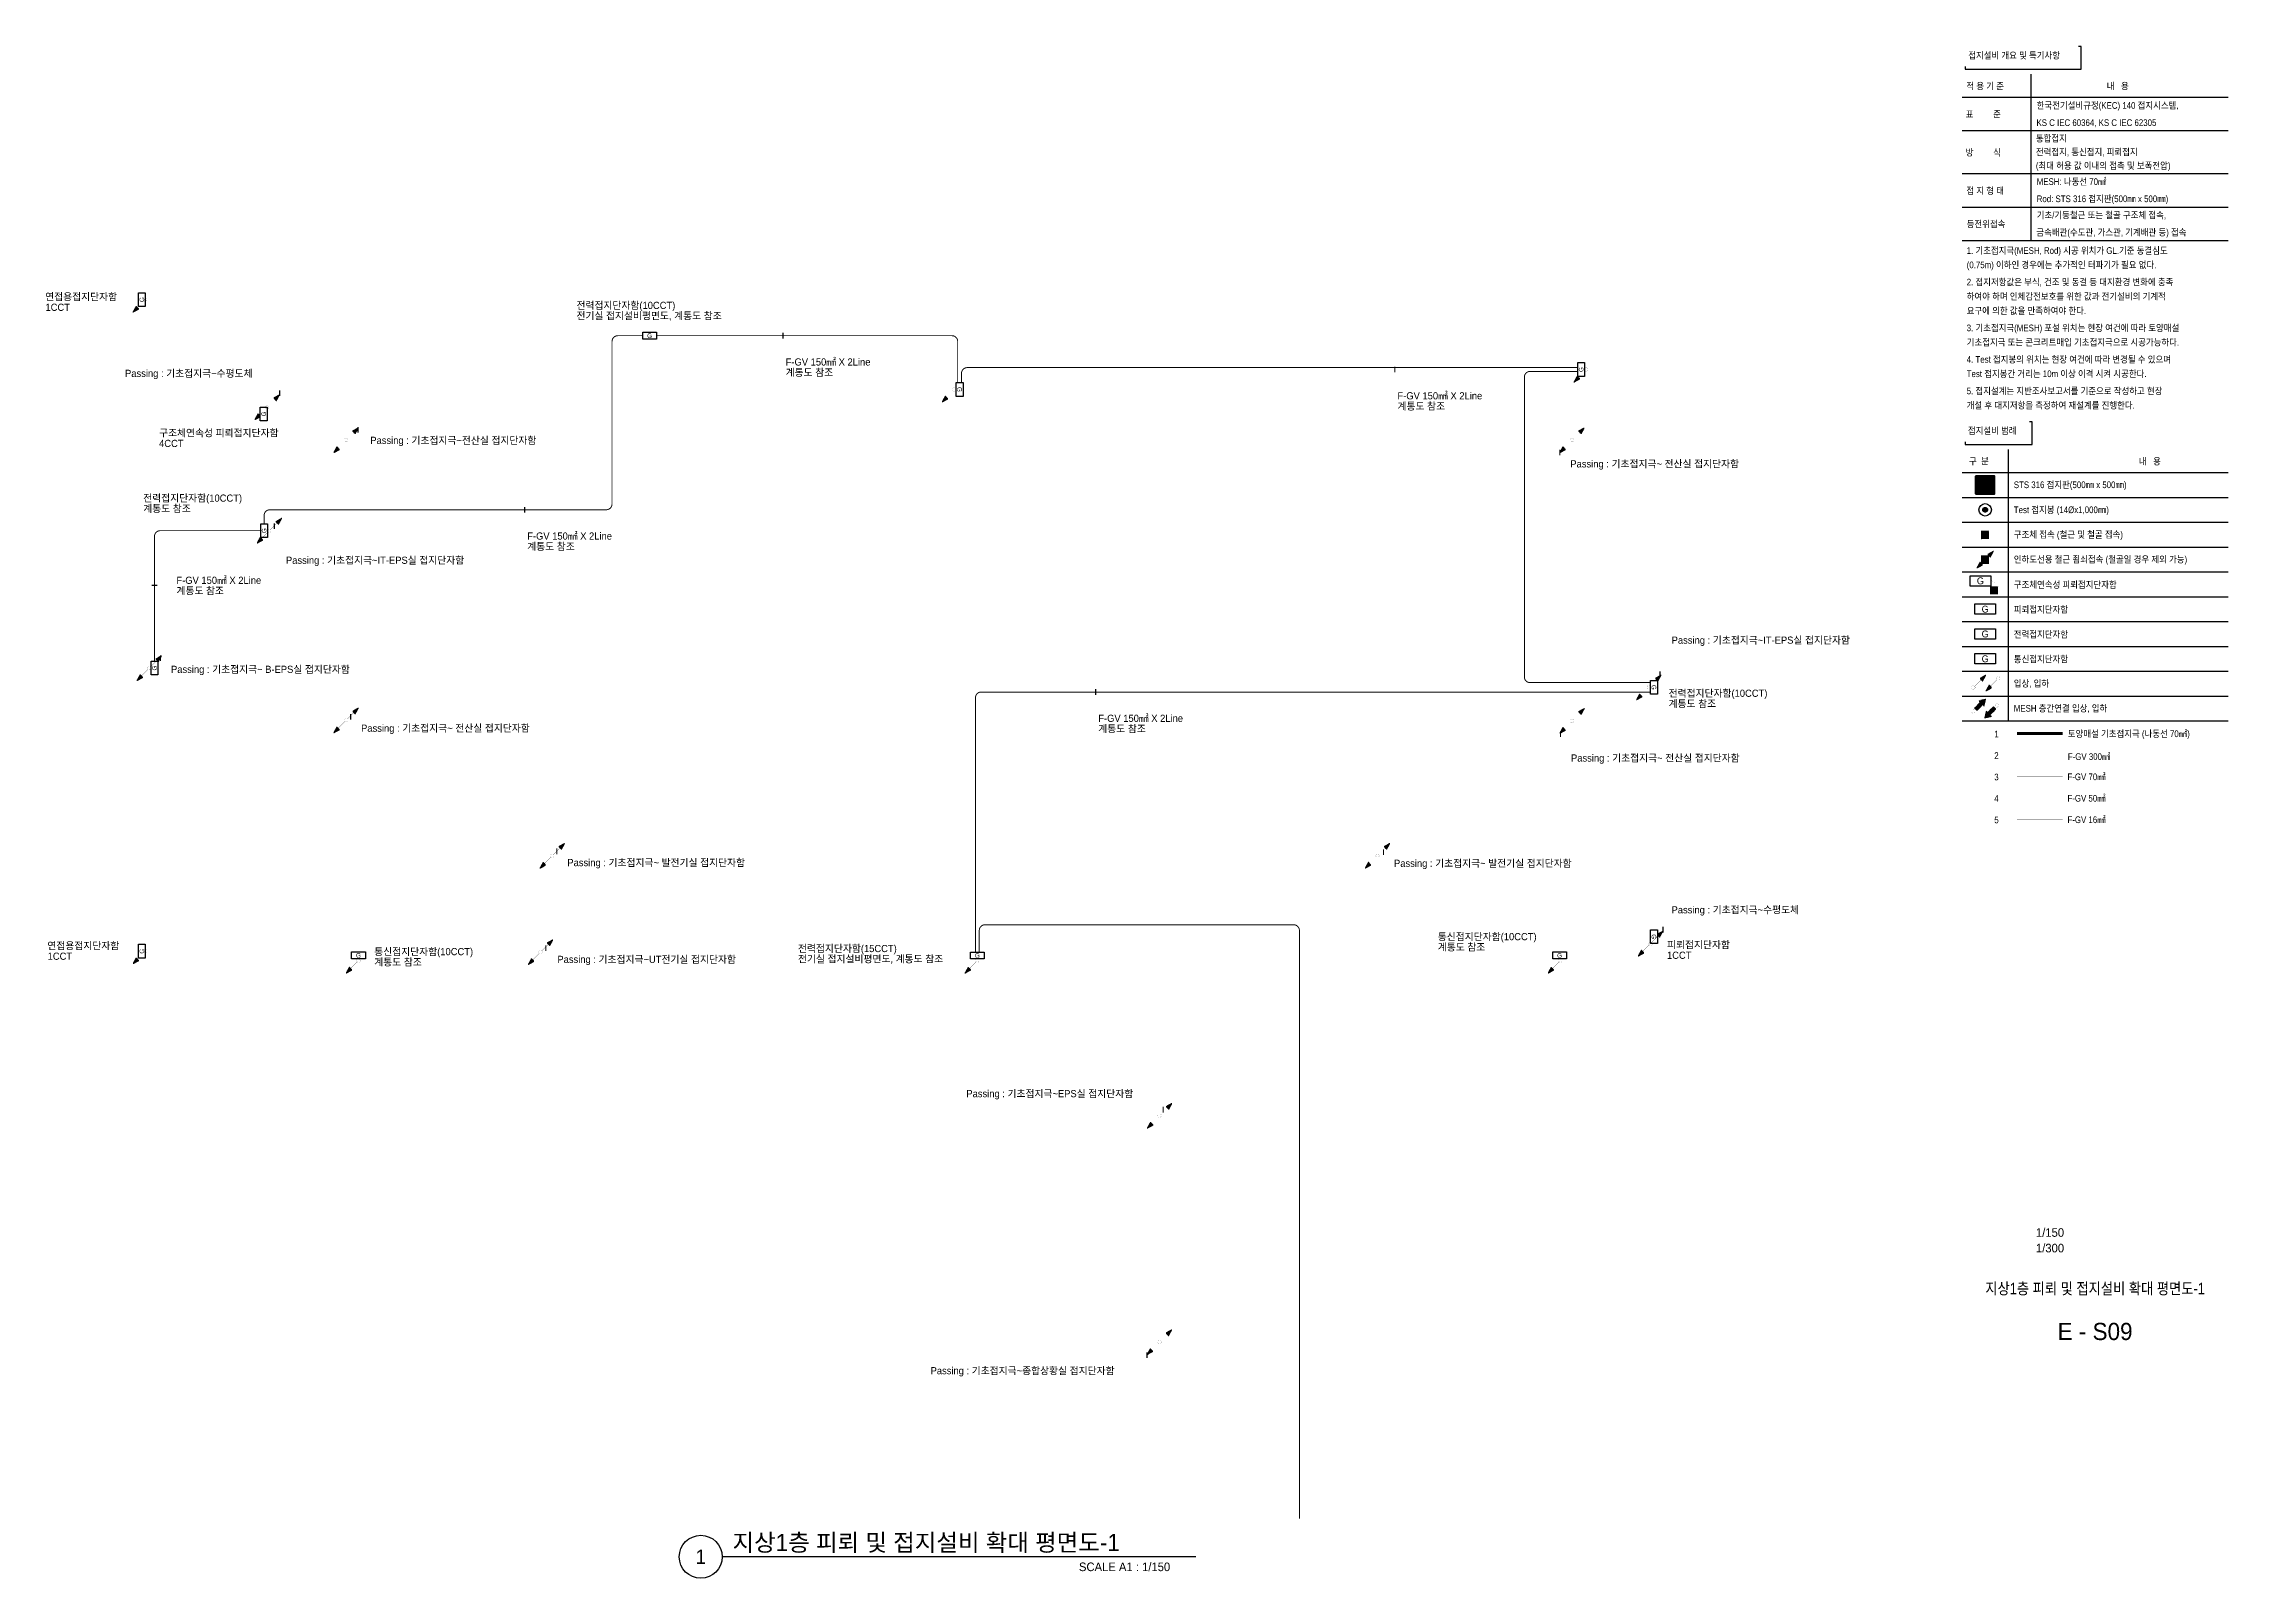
# Model space of a CAD drawing. Header units: millimetres. Extents: x 84495 to 502050, y -708375 to 1238700.
# Drawn here: x 261530 to 375900, y -351975 to -271650 of the extents above; entities that cross this region are included whole.
import ezdxf
from ezdxf.enums import TextEntityAlignment as Align

# ---------------------------------------------------------------- set-up
doc = ezdxf.new("R2010")
doc.units = ezdxf.units.MM
doc.header["$LTSCALE"] = 150
doc.set_wipeout_variables(frame=1)
for name, pattern in [('AM_ISO09W050', [22.5, 12, -1.5, 3, -1.5, 3, -1.5]), ('C2', [18.5, 13.5, -2, 1, -2]), ('HID', [2.3, 1.5, -0.8])]:
    doc.linetypes.add(name, pattern=pattern)
doc.layers.get('0').update_dxf_attribs({"lineweight": 0})
for name, color, linetype in [('------02 Etc Panel', 3, 'Continuous'), ('------99 Grounding and Lightning', 3, 'Continuous'), ('------99 Grounding_Grounding Terminal Board_E', 3, 'Continuous'), ('------99 Grounding_Grounding Terminal Board_T', 2, 'Continuous'), ('------99 Grounding_Mesh', 6, 'Continuous'), ('-----09 E-WIRE-GV', 2, 'Continuous'), ('-----20 General Symbol', 3, 'Continuous'), ('-----29 Cable Schedule', 1, 'Continuous'), ('-----29 Indicator', 1, 'Continuous'), ('-----30 Text', 2, 'Continuous'), ('-----41 Drawing Title', 2, 'Continuous'), ('-----42 Drawing Number', 2, 'Continuous'), ('-----43 Drawing Scale', 3, 'Continuous')]:
    doc.layers.add(name, color=color, linetype=linetype)
doc.styles.add('ELEC', font='')
doc.styles.get('ELEC').set_extended_font_data('Dotum')
pattern_1 = [(180, (845852.563, 610254.6404), (-1e-14, -6.25), [])]

# ---------------------------------------------------------------- blocks, each defined once
blk = doc.blocks.new('STS 316 접지판')
blk.add_wipeout([(-254, -276), (-270, -270), (-276, -254), (-276, 254), (-270, 270), (-254, 276), (254, 276), (270, 270), (276, 254), (276, -254), (270, -270), (254, -276)])
h = blk.add_hatch(color=256)
h.dxf.hatch_style = 1
h.set_gradient(color1=(132, 132, 132), color2=(214, 214, 214), tint=1, name='SPHERICAL')
edge = h.paths.add_edge_path()
edge.add_line((-254, 276), (254, 276))
edge.add_arc((254, 254), 22.1, 0, 90, ccw=False)
edge.add_line((276, 254), (276, -254))
edge.add_arc((254, -254), 22.1, 270, 360, ccw=False)
edge.add_line((254, -276), (-254, -276))
edge.add_arc((-254, -254), 22.1, 180, 270, ccw=False)
edge.add_line((-276, -254), (-276, 254))
edge.add_arc((-254, 254), 22.1, 90, 180, ccw=False)
h.paths.add_polyline_path([(-169, 221), (169, 221, -0.668179), (173, 212), (-165, 212, -1.496606)], flags=16)
h.paths.add_polyline_path([(221, 169), (221, -169, -0.668179), (212, -173), (212, 165, -1.496606)], flags=16)
h.paths.add_polyline_path([(-173, -212), (165, -212, -1.496606), (169, -221), (-169, -221, -0.668179)], flags=16)
h.paths.add_polyline_path([(-221, 169, 0.022626), (-52, 0, 1.473564), (-43, 4, 0.045564)], flags=16)
h = blk.add_hatch(color=256)
h.set_gradient(color1=(255, 255, 255), tint=1, name='SPHERICAL')
edge = h.paths.add_edge_path()
edge.add_arc((-232, 232), 22.1, 0, 360)
edge = h.paths.add_edge_path()
edge.add_arc((-78, 249), 16.6, 0, 360)
edge = h.paths.add_edge_path()
edge.add_arc((78, 249), 16.6, 0, 360)
edge = h.paths.add_edge_path()
edge.add_arc((232, 232), 22.1, 0, 360)
edge = h.paths.add_edge_path()
edge.add_arc((249, -77), 16.6, 0, 360)
edge = h.paths.add_edge_path()
edge.add_arc((249, 77), 16.6, 0, 360)
edge = h.paths.add_edge_path()
edge.add_arc((-78, -249), 16.6, 0, 360)
edge = h.paths.add_edge_path()
edge.add_arc((78, -249), 16.6, 0, 360)
edge = h.paths.add_edge_path()
edge.add_arc((232, -232), 22.1, 0, 360)
edge = h.paths.add_edge_path()
edge.add_arc((-232, -232), 22.1, 0, 360)
edge = h.paths.add_edge_path()
edge.add_arc((-249, -77), 16.6, 0, 360)
edge = h.paths.add_edge_path()
edge.add_arc((-249, 77), 16.6, 0, 360)
edge = h.paths.add_edge_path()
edge.add_arc((0, 0), 22.1, 0, 360)
h = blk.add_hatch(color=256)
h.set_gradient(color1=(255, 255, 255), tint=1, name='SPHERICAL')
edge = h.paths.add_edge_path()
edge.add_arc((-249, -77), 16.6, 0, 360)
edge = h.paths.add_edge_path()
edge.add_arc((-249, 77), 16.6, 0, 360)
edge = h.paths.add_edge_path()
edge.add_arc((-232, 232), 22.1, 0, 360)
edge = h.paths.add_edge_path()
edge.add_arc((-78, 249), 16.6, 0, 360)
edge = h.paths.add_edge_path()
edge.add_arc((78, 249), 16.6, 0, 360)
edge = h.paths.add_edge_path()
edge.add_arc((0, 0), 22.1, 0, 360)
edge = h.paths.add_edge_path()
edge.add_arc((232, 232), 22.1, 0, 360)
h = blk.add_hatch(color=256)
h.set_gradient(color1=(132, 132, 132), one_color=1, tint=1, name='SPHERICAL')
edge = h.paths.add_edge_path()
edge.add_arc((0, 0), 22.1, 0, 360)
for points in [[(-254, 276), (254, 276, -0.414214), (276, 254), (276, -254, -0.414214), (254, -276), (-254, -276, -0.414214), (-276, -254), (-276, 254, -0.414214), (-254, 276, 0.033225)], [(-221, -169), (-221, 169, -0.668179), (-212, 173), (-43, 4, -0.414214), (-43, -4), (-212, -173, -0.668179), (-221, -169, -0.016281)], [(-169, 221), (169, 221, -0.668179), (173, 212), (4, 43, -0.414214), (-4, 43), (-173, 212, -0.668179), (-169, 221, -0.016281)], [(221, -169), (221, 169, 0.668179), (212, 173), (43, 4, 0.414214), (43, -4), (212, -173, 0.668179), (221, -169, 0.016281)], [(-169, -221), (169, -221, 0.668179), (173, -212), (4, -43, 0.414214), (-4, -43), (-173, -212, 0.668179), (-169, -221, 0.016281)]]:
    blk.add_lwpolyline(points, format="xyb")
for centre, radius in [((-249, 77), 16.6), ((-232, 232), 22.1), ((-78, 249), 16.6), ((0, 0), 22.1), ((78, 249), 16.6), ((232, 232), 22.1), ((249, 77), 16.6), ((-249, -77), 16.6), ((-232, -232), 22.1), ((-78, -249), 16.6), ((78, -249), 16.6), ((232, -232), 22.1), ((249, -77), 16.6)]:
    blk.add_circle(centre, radius)
blk = doc.blocks.new('구조체접속')
h = blk.add_hatch()
h.set_pattern_fill('ANGLE', color=1, scale=200)
h.set_pattern_definition([(0, (0, 0), (0, 55), [40, -15]), (90, (0, 0), (-55, 3e-15), [40, -15])])
h.paths.add_polyline_path([(168, 168), (-168, 168), (-168, -168), (168, -168)])
at = {"color": 1}
for p, q in [((166, 168), (168, 166)), ((-168, -166), (-166, -168))]:
    blk.add_line(p, q, dxfattribs=at)
at = {"color": 1, "const_width": 2}
blk.add_lwpolyline([(168, 168), (-168, 168), (-168, -168), (168, -168)], close=True, dxfattribs=at)
blk = doc.blocks.new("'인하도선용 수직철근 또는 철골")
h = blk.add_hatch()
h.set_pattern_fill('ANSI31', color=256, scale=50, angle=135)
h.set_pattern_definition(pattern_1)
h.paths.add_polyline_path([(291, 293), (180, 89), (88, 181)])
h = blk.add_hatch()
h.set_pattern_fill('ANSI31', color=256, scale=50, angle=135)
h.set_pattern_definition(pattern_1)
h.paths.add_polyline_path([(-291, -293), (-180, -89), (-88, -181)])
at = {"const_width": 3.93}
for points in [[(293, 293), (181, 88), (88, 181), (293, 293)], [(-293, -293), (-181, -88), (-88, -181), (-293, -293)]]:
    blk.add_lwpolyline(points, dxfattribs=at)
at = {"xscale": 0.8, "yscale": 0.8, "zscale": 0.8}
blk.add_blockref('구조체접속', (0, 0), dxfattribs=at)
blk = doc.blocks.new('입상입하1')
h = blk.add_hatch()
h.set_pattern_fill('ANSI31', color=256, scale=50, angle=135)
h.set_pattern_definition([(180, (845993.8846, 610394.13), (-1e-14, -6.25), [])])
h.paths.add_polyline_path([(432, 432), (321, 228), (229, 321)])
at = {"const_width": 3.93}
blk.add_lwpolyline([(0, 61, -1), (0, -61, -1), (0, 61)], format="xyb", dxfattribs=at)
for points in [[(43, 43), (275, 275)], [(434, 433), (322, 227), (229, 321), (434, 433)]]:
    blk.add_lwpolyline(points, dxfattribs=at)
blk = doc.blocks.new('입상입하2')
h = blk.add_hatch()
h.set_pattern_fill('ANSI31', color=256, scale=100, angle=135)
h.set_pattern_definition([(180, (0, 0), (-2e-14, -12.5), [])])
h.paths.add_polyline_path([(326, 242), (377, 192), (433, 433), (192, 377), (242, 326), (39, 124), (124, 39)])
at = {"const_width": 3.93}
blk.add_lwpolyline([(0, 61, -1), (0, -61, -1), (0, 61)], format="xyb", dxfattribs=at)
blk.add_lwpolyline([(377, 192), (326, 242), (124, 39), (39, 124), (242, 326), (192, 377), (433, 433)], close=True, dxfattribs=at)
blk = doc.blocks.new('A$Cbdca0f5f')
at = {"color": 0}
blk.add_lwpolyline([(-360, -360), (-360, 0), (360, 0), (360, -360)], close=True, dxfattribs=at)
at = {"color": 0, "style": 'ELEC'}
blk.add_text('G', height=240, dxfattribs=at).set_placement((0, -180), align=Align.MIDDLE)
blk = doc.blocks.new('구조체연속성 TEST 단자함')
at = {"const_width": 2}
blk.add_lwpolyline([(491, -200), (491, -100, 0.414214), (391, 0), (360, 0)], format="xyb", dxfattribs=at)
at = {"layer": '------99 Grounding_Grounding Terminal Board_E'}
blk.add_blockref('A$Cbdca0f5f', (0, 180), dxfattribs=at)
at = {"xscale": 0.8, "yscale": 0.8, "zscale": 0.8}
blk.add_blockref('구조체접속', (491, -334), dxfattribs=at)
blk = doc.blocks.new('접지봉')
at = {"linetype": 'HID', "ltscale": 200}
h = blk.add_hatch(color=256, dxfattribs=at)
h.dxf.hatch_style = 1
edge = h.paths.add_edge_path()
edge.add_arc((0, 0), 102, 0, 360)
blk.add_circle((0, 0), 271)
blk.add_circle((0, 0), 102, dxfattribs=at)
blk = doc.blocks.new('A13')
blk.add_lwpolyline([(-300, 0), (-300, 300), (300, 300), (300, 0)], close=True)
at = {"style": 'ELEC'}
blk.add_text('G', height=200, dxfattribs=at).set_placement((0, 150), align=Align.MIDDLE)
blk = doc.blocks.new('A$C8673a4d5')
blk.add_wipeout([(-32961, -47990), (-32961, -50363), (-32661, -50363), (-32661, -50663), (-25624, -50663), (-25624, -48290), (-25924, -48290), (-25924, -47990)]).dxf.layer = '-----29 Cable Schedule'
blk.add_wipeout([(-32961, -51192), (-5100, -51192), (-5100, -91305), (-32961, -91305)]).dxf.layer = '-----29 Cable Schedule'
at = {"layer": '-----29 Cable Schedule'}
blk.add_lwpolyline([(-32661, -50363), (-32661, -50663), (-25624, -50663), (-25624, -48290), (-25924, -48290)], dxfattribs=at)
blk.add_wipeout([(-32961, -47990), (-25924, -47990), (-25924, -50363), (-32961, -50363)]).dxf.layer = '-----29 Cable Schedule'
at = {"layer": '-----30 Text', "style": 'ELEC', "width": 0.9}
blk.add_text('접지설비 범례', height=700, dxfattribs=at).set_placement((-32369, -49206), align=Align.MIDDLE_LEFT)
blk.add_wipeout([(-32961, -51193), (-5100, -51193), (-5100, -91306), (-32961, -91306)]).dxf.layer = '-----29 Cable Schedule'
at = {"layer": '-----09 E-WIRE-GV', "color": 6, "linetype": 'AM_ISO09W050', "ltscale": 0.5, "const_width": 300}
blk.add_lwpolyline([(-27238, -80908), (-22438, -80908)], dxfattribs=at)
at = {"layer": '-----09 E-WIRE-GV', "color": 1, "linetype": 'C2', "ltscale": 0.5, "const_width": 30}
blk.add_lwpolyline([(-27238, -83304), (-22438, -83304)], dxfattribs=at)
at = {"layer": '-----09 E-WIRE-GV', "color": 3, "linetype": 'C2', "ltscale": 0.5, "const_width": 30}
blk.add_lwpolyline([(-27238, -85417), (-22438, -85417)], dxfattribs=at)
at = {"layer": '-----09 E-WIRE-GV', "color": 4, "linetype": 'C2', "ltscale": 0.5, "const_width": 30}
blk.add_lwpolyline([(-27238, -87664), (-22438, -87664)], dxfattribs=at)
at = {"layer": '-----09 E-WIRE-GV', "color": 2, "linetype": 'C2', "ltscale": 0.5, "const_width": 30}
blk.add_lwpolyline([(-27238, -89912), (-22438, -89912)], dxfattribs=at)
at = {"layer": '-----29 Cable Schedule'}
blk.add_line((-28161, -51193), (-28161, -79593), dxfattribs=at)
for points in [[(-32961, -53593), (-5100, -53593)], [(-32961, -56193), (-5100, -56193)], [(-32961, -58793), (-5100, -58793)], [(-32961, -61393), (-5100, -61393)], [(-32961, -63993), (-5100, -63993)], [(-32961, -66593), (-5100, -66593)], [(-32961, -69193), (-5100, -69193)], [(-32961, -71793), (-5100, -71793)], [(-32961, -74393), (-5100, -74393)], [(-32961, -76993), (-5100, -76993)], [(-32961, -79593), (-5100, -79593)]]:
    blk.add_lwpolyline(points, dxfattribs=at)
at = {"layer": '------99 Grounding and Lightning'}
for name, p, xscale, yscale, zscale in [('구조체접속', (-30561, -60093), 2.4, 2.4, 2.4), ("'인하도선용 수직철근 또는 철골", (-30561, -62693), 3, 3, 3), ('구조체연속성 TEST 단자함', (-31062, -64931), 3, 3, 3)]:
    blk.add_blockref(name, p, dxfattribs=dict(at, xscale=xscale, yscale=yscale, zscale=zscale))
at = {"layer": '------99 Grounding_Grounding Terminal Board_E', "xscale": 3, "yscale": 3, "zscale": 3}
for p in [(-30561, -67353), (-30561, -69953)]:
    blk.add_blockref('A$Cbdca0f5f', p, dxfattribs=at)
at = {"layer": '------99 Grounding_Grounding Terminal Board_T', "xscale": 3.6, "yscale": 3.6, "zscale": 3.6}
blk.add_blockref('A13', (-30561, -73633), dxfattribs=at)
at = {"layer": '-----20 General Symbol', "xscale": 3, "yscale": 3, "zscale": 3}
for name, p in [('입상입하1', (-31786, -76095)), ('입상입하2', (-31798, -78616))]:
    blk.add_blockref(name, p, dxfattribs=at)
at = {"layer": '-----20 General Symbol', "xscale": 3, "yscale": 3, "zscale": 3, "rotation": 179.9999999997969}
for name, p in [('입상입하1', (-29184, -75140)), ('입상입하2', (-29324, -77969))]:
    blk.add_blockref(name, p, dxfattribs=at)
at = {"layer": '-----30 Text', "style": 'ELEC', "width": 0.9}
for s, p in [('내   용', (-14473, -52422)), ('STS 316 접지판(500㎜ x 500㎜)', (-27561, -54875)), ('Test 접지봉 (14Øx1,000㎜)', (-27561, -57493)), ('구조체 접속 (철근 및 철골 접속)', (-27561, -60083)), ('인하도선용 철근 죔쇠접속 (철골일 경우 제외 가능)', (-27561, -62683)), ('구조체연속성 피뢰접지단자함', (-27561, -65331)), ('피뢰접지단자함', (-27561, -67931)), ('전력접지단자함', (-27561, -70531)), ('통신접지단자함', (-27561, -73131)), ('입상, 입하', (-27561, -75675)), ('MESH 층간연결 입상, 입하', (-27561, -78275)), ('토양매설 기초접지극 (나동선 70㎟)', (-21904, -80938)), ('F-GV 300㎟ ', (-21904, -83333)), ('F-GV 70㎟', (-21940, -85447)), ('F-GV 50㎟', (-21940, -87694)), ('F-GV 16㎟', (-21940, -89941))]:
    blk.add_text(s, height=700, dxfattribs=at).set_placement(p, align=Align.MIDDLE_LEFT)
for points, layer in [([(-32961, -11903), (-5100, -11903), (-5100, -47690), (-32961, -47690)], '-----29 Cable Schedule'), ([(-30090, -83689), (-30090, -82716), (-29247, -82229), (-28404, -82716), (-28404, -83689), (-29247, -84176)], '-----29 Indicator'), ([(-30090, -90431), (-30090, -89457), (-29247, -88970), (-28404, -89457), (-28404, -90431), (-29247, -90917)], '-----29 Indicator')]:
    blk.add_wipeout(points).dxf.layer = layer
at = {"layer": '------99 Grounding_Mesh', "xscale": 3.6, "yscale": 3.6, "zscale": 3.6}
blk.add_blockref('STS 316 접지판', (-30561, -54893), dxfattribs=at)
for points, layer in [([(-32961, -11903), (-5100, -11903), (-5100, -47690), (-32961, -47690)], '-----29 Cable Schedule'), ([(-30090, -81442), (-30090, -80468), (-29247, -79982), (-28404, -80468), (-28404, -81442), (-29247, -81929)], '-----29 Indicator'), ([(-30090, -88183), (-30090, -87210), (-29247, -86723), (-28404, -87210), (-28404, -88183), (-29247, -88670)], '-----29 Indicator')]:
    blk.add_wipeout(points).dxf.layer = layer
at = {"layer": '-----29 Cable Schedule'}
for points in [[(-32961, -14303), (-5100, -14303)], [(-32961, -17803), (-5100, -17803)], [(-32961, -22303), (-5100, -22303)], [(-32961, -25803), (-5100, -25803)], [(-32961, -29303), (-5100, -29303)]]:
    blk.add_lwpolyline(points, dxfattribs=at)
at = {"layer": '------99 Grounding and Lightning', "xscale": 2.4, "yscale": 2.4, "zscale": 2.4}
blk.add_blockref('접지봉', (-30561, -57493), dxfattribs=at)
at = {"layer": '-----30 Text', "style": 'ELEC', "width": 0.9}
for s, p in [('적 용 기 준', (-32525, -13133)), ('내   용', (-17834, -13133)), ('표         준', (-32594, -16073)), ('한국전기설비규정(KEC) 140 접지시스템,', (-25161, -15165)), ('통합접지', (-25245, -18609)), ('KS C IEC 60364, KS C IEC 62305', (-25182, -16965)), ('방         식', (-32594, -20083)), ('전력접지, 통신접지, 피뢰접지 ', (-25245, -20036)), ('(최대 허용 값 이내의 접촉 및 보폭전압)', (-25245, -21462)), ('MESH: 나동선 70㎟', (-25161, -23136)), ('접 지 형 태', (-32525, -24091)), ('Rod: STS 316 접지판(500㎜ x 500㎜)', (-25161, -24936)), ('등전위접속', (-32491, -27583)), ('기초/기둥철근 또는 철골 구조체 접속,', (-25161, -26644)), ('금속배관(수도관, 가스관, 기계배관 등) 접속', (-25197, -28444)), ('(0.75m) 이하인 경우에는 추가적인 터파기가 필요 없다.', (-32491, -31853)), ('1. 기초접지극(MESH, Rod) 시공 위치가 GL.기준 동결심도', (-32491, -30353)), ('2. 접지저항값은 부식, 건조 및 동결 등 대지환경 변화에 충족', (-32491, -33653)), ('하여야 하며 인체감전보호를 위한 값과 전기설비의 기계적 ', (-32491, -35153)), ('요구에 의한 값을 만족하여야 한다.', (-32491, -36653)), ('3. 기초접지극(MESH) 포설 위치는 현장 여건에 따라 토양매설', (-32491, -38453)), ('기초접지극 또는 콘크리트매입 기초접지극으로 시공가능하다.', (-32491, -39953)), ('Test 접지봉간 거리는 10m 이상 이격 시켜 시공한다.', (-32491, -43253)), ('4. Test 접지봉의 위치는 현장 여건에 따라 변경될 수 있으며', (-32491, -41753)), ('5. 접지설계는 지반조사보고서를 기준으로 작성하고 현장 ', (-32491, -45053)), ('개설 후 대지저항을 측정하여 재설계를 진행한다.', (-32491, -46553)), ('구  분', (-32253, -52408)), ('1', (-29603, -80979)), ('5', (-29603, -89960))]:
    blk.add_text(s, height=700, dxfattribs=at).set_placement(p, align=Align.MIDDLE_LEFT)
for points, layer in [([(-32961, -8700), (-32961, -11074), (-32661, -11074), (-32661, -11374), (-20506, -11374), (-20506, -9000), (-20806, -9000), (-20806, -8700)], '-----29 Cable Schedule'), ([(-30090, -85936), (-30090, -84963), (-29247, -84476), (-28404, -84963), (-28404, -85936), (-29247, -86423)], '-----29 Indicator')]:
    blk.add_wipeout(points).dxf.layer = layer
at = {"layer": '-----29 Cable Schedule'}
blk.add_lwpolyline([(-32661, -11074), (-32661, -11374), (-20506, -11374), (-20506, -9000), (-20806, -9000)], dxfattribs=at)
at = {"layer": '-----30 Text', "style": 'ELEC', "width": 0.9}
for s, p in [('2', (-29603, -83226)), ('3', (-29603, -85465)), ('4', (-29603, -87713))]:
    blk.add_text(s, height=700, dxfattribs=at).set_placement(p, align=Align.MIDDLE_LEFT)
blk.add_wipeout([(-32961, -8700), (-20806, -8700), (-20806, -11074), (-32961, -11074)]).dxf.layer = '-----29 Cable Schedule'
at = {"layer": '-----29 Cable Schedule'}
blk.add_lwpolyline([(-25761, -11903), (-25761, -29303)], dxfattribs=at)
at = {"layer": '-----30 Text', "style": 'ELEC', "width": 0.9}
blk.add_text('접지설비 개요 및 특기사항', height=700, dxfattribs=at).set_placement((-32331, -9925), align=Align.MIDDLE_LEFT)
blk = doc.blocks.new('C01')
blk.add_lwpolyline([(-300, 0), (-300, 300), (300, 300), (300, 0)], close=True)
at = {"style": 'ELEC'}
blk.add_text('G', height=200, dxfattribs=at).set_placement((0, 150), align=Align.MIDDLE)

msp = doc.modelspace()

# ---------------------------------------------------------------- linework, layer by layer
at = {"layer": '-----09 E-WIRE-GV', "color": 1, "linetype": 'C2', "ltscale": 0.3, "const_width": 50, "elevation": 0}
for points in [[(293610, -286933), (309080, -286933, -0.4142136), (309380, -287233), (309380, -289390)], [(345650, -305093), (339347, -305093, -0.4142136), (339047, -304793), (339047, -289104, -0.4142136), (339347, -288804), (341840, -288804)], [(272890, -297139), (267630, -297139, 0.4142136), (267330, -297439), (267330, -303970)]]:
    msp.add_lwpolyline(points, format="xyb", dxfattribs=at)
at = {"layer": '-----29 Indicator', "elevation": 0}
for points in [[(300237, -287947, 0, 0, 0), (300237, -287083, 64.2, 64.2, 0), (300237, -286783, 0, 0, 0)], [(332267, -289717, 0, 0, 0), (332267, -288854, 64.2, 64.2, 0), (332267, -288554, 0, 0, 0)], [(286706, -297057, 0, 0, 0), (286706, -296194, 64.2, 64.2, 0), (286706, -295894, 0, 0, 0)], [(268342, -300000, 0, 0, 0), (267478, -300000, 64.2, 64.2, 0), (267178, -300000, 0, 0, 0)], [(316603, -306598, 0, 0, 0), (316603, -305735, 64.2, 64.2, 0), (316603, -305435, 0, 0, 0)]]:
    msp.add_lwpolyline(points, format="xyseb", dxfattribs=at)
at = {"layer": '-----29 Indicator'}
msp.add_lwpolyline([(273501, -288932, 0, 0, 0), (273885, -288932, 0, 0, 0), (273885, -289795, 64.2, 64.2, 0), (273885, -290096, 0, 0, 0)], format="xyseb", dxfattribs=at)
at = {"layer": '-----41 Drawing Title', "color": 7}
msp.add_line((321848, -350850), (297052, -350850), dxfattribs=at)
msp.add_circle((295927, -350850), 1125, dxfattribs=at)

# ---------------------------------------------------------------- block references
at = {"layer": '------02 Etc Panel', "xscale": 1.199999999953434, "yscale": 1.199999999953434, "zscale": 1.199999999953434}
for p, rotation in [((266850, -285043), 90), ((342200, -288704), 89.99999999999999), ((309300, -289750), 270), ((267510, -304330), 90)]:
    msp.add_blockref('C01', p, dxfattribs=dict(at, rotation=rotation))
msp.add_blockref('C01', (293250, -287113), dxfattribs=at)
at = {"layer": '-----20 General Symbol', "xscale": 1.5, "yscale": 1.5, "zscale": 1.5, "rotation": 180}
for p in [(266850, -285043), (342292, -288704), (309208, -289750), (277358, -292400), (341542, -292400), (273342, -297139), (267058, -304330), (345558, -305341), (277358, -307066), (341542, -307092), (288158, -314150), (331358, -314150), (345650, -318750), (278010, -319641), (287545, -319193), (319951, -327758), (319942, -339608)]:
    msp.add_blockref('입상입하1', p, dxfattribs=at)
at = {"layer": '-----20 General Symbol', "xscale": 1.5, "yscale": 1.5, "zscale": 1.5}
for p in [(273230, -290670), (277358, -292400), (341542, -292400), (273342, -297139), (267058, -304330), (277358, -307066), (341542, -307092), (288158, -314150), (331358, -314150), (287545, -319193), (345650, -318750), (319951, -327758), (319942, -339608)]:
    msp.add_blockref('입상입하1', p, dxfattribs=at)
at = {"layer": '-----29 Cable Schedule', "xscale": 0.5, "yscale": 0.5, "zscale": 0.5}
msp.add_blockref('A$C8673a4d5', (378450, -267300), dxfattribs=at)

# ---------------------------------------------------------------- texts
at = {"layer": '-----41 Drawing Title', "style": 'ELEC', "width": 0.85}
msp.add_text('지상1층 피뢰 및 접지설비 확대 평면도-1', height=600, dxfattribs=at).set_placement((368925, -336805), align=Align.MIDDLE_CENTER)
at = {"layer": '-----41 Drawing Title', "color": 2, "style": 'ELEC'}
msp.add_text('지상1층 피뢰 및 접지설비 확대 평면도-1', height=900, dxfattribs=at).set_placement((297592, -350550))
at = {"layer": '-----41 Drawing Title', "color": 7, "style": 'ELEC'}
msp.add_text('1', height=750, dxfattribs=at).set_placement((295927, -350850), align=Align.MIDDLE)
at = {"layer": '-----41 Drawing Title', "style": 'ELEC'}
msp.add_text('SCALE A1 : 1/150', height=450, dxfattribs=at).set_placement((320506, -351600), align=Align.RIGHT)
at = {"layer": '-----42 Drawing Number', "style": 'ELEC'}
msp.add_text('E - S09', height=900, dxfattribs=at).set_placement((368925, -339055), align=Align.MIDDLE_CENTER)
at = {"layer": '-----43 Drawing Scale', "style": 'ELEC'}
for s, p in [('1/150', (365830, -334100)), ('1/300', (365830, -334915))]:
    msp.add_text(s, height=450, dxfattribs=at).set_placement(p)

# ---------------------------------------------------------------- wipeouts: each hides what was drawn before it
for points in [[(267516, -291664), (274621, -291664), (274621, -292914), (267516, -292914)], [(266604, -295072), (272565, -295072), (272565, -296322), (266604, -296322)], [(274090, -298305), (284793, -298305), (284793, -299055), (274090, -299055)], [(346636, -302487), (357339, -302487), (357339, -303237), (346636, -303237)], [(346460, -305286), (352393, -305286), (352393, -306536), (346460, -306536)], [(346690, -316637), (354413, -316637), (354413, -317387), (346690, -317387)], [(278706, -318812), (284583, -318812), (284583, -320062), (278706, -320062)], [(334383, -318026), (340289, -318026), (340289, -319276), (334383, -319276)]]:
    msp.add_wipeout(points).dxf.layer = '-----29 Indicator'
for points in [[(261647, -318478), (266012, -318478), (266010, -319728), (261644, -319728)], [(300835, -318668), (309732, -318668), (309732, -319918), (300835, -319918)]]:
    msp.add_wipeout(points).translate(0, 0, 0).dxf.layer = '-----29 Indicator'

# ---------------------------------------------------------------- next in the draw order: linework, layer by layer
at = {"layer": '-----09 E-WIRE-GV', "color": 1, "linetype": 'C2', "ltscale": 0.3, "const_width": 50, "elevation": 0}
for points in [[(292890, -286933), (291583, -286933, 0.4142136), (291283, -287233), (291283, -295744, -0.4142136), (290983, -296044), (273370, -296044, 0.4142136), (273070, -296344), (273070, -296780)], [(310310, -319193), (310310, -305885, -0.4142136), (310610, -305585), (345650, -305585)]]:
    msp.add_lwpolyline(points, format="xyb", dxfattribs=at)
at = {"layer": '-----29 Indicator', "elevation": 0}
for points in [[(274090, -298680, 0, 0, 0), (273601, -298680, 0, 0, 0), (273601, -297047, 64.2, 64.2, 0), (273601, -296747, 0, 0, 0)], [(346636, -302862, 0, 0, 0), (346147, -302862, 0, 0, 0), (346147, -304494, 64.2, 64.2, 0), (346147, -304794, 0, 0, 0)]]:
    msp.add_lwpolyline(points, format="xyseb", dxfattribs=at)

# ---------------------------------------------------------------- next in the draw order: block references
at = {"layer": '------02 Etc Panel', "xscale": 1.199999999953434, "yscale": 1.199999999953434, "zscale": 1.199999999953434}
for p, rotation in [((273230, -291030), 90), ((273250, -297139), 90), ((345650, -305341), 270), ((266850, -319150), 89.99999999999999)]:
    msp.add_blockref('C01', p, dxfattribs=dict(at, rotation=rotation))
msp.add_blockref('C01', (310410, -319553), dxfattribs=at)
at = {"layer": '------99 Grounding_Grounding Terminal Board_T', "xscale": 1.2, "yscale": 1.2, "zscale": 1.2}
for p in [(278010, -319550), (340890, -319550)]:
    msp.add_blockref('A13', p, dxfattribs=at)
at = {"layer": '-----20 General Symbol', "xscale": 1.5, "yscale": 1.5, "zscale": 1.5, "rotation": 180}
for p in [(273230, -290670), (266850, -319150), (310410, -319641), (340931, -319643)]:
    msp.add_blockref('입상입하1', p, dxfattribs=at)
at = {"layer": '-----20 General Symbol', "xscale": 1.5, "yscale": 1.5, "zscale": 1.5}
msp.add_blockref('입상입하1', (345558, -305341), dxfattribs=at)

# ---------------------------------------------------------------- next in the draw order: texts
at = {"layer": '-----30 Text', "style": 'ELEC'}
for s, p in [('4CCT', (267571, -292572, 0)), ('구조체연속성 피뢰접지단자함', (267571, -292021, 0)), ('계통도 참조', (266741, -295979)), ('전력접지단자함(10CCT)', (266741, -295434)), ('Passing : 기초접지극~IT-EPS실 접지단자함', (274213, -298687)), ('Passing : 기초접지극~IT-EPS실 접지단자함', (346758, -302869)), ('계통도 참조', (346597, -306193)), ('전력접지단자함(10CCT)', (346597, -305649)), ('Passing : 기초접지극~수평도체', (346752, -316985)), ('연접용접지단자함', (261723, -318863)), ('통신접지단자함(10CCT)', (278836, -319174)), ('전력접지단자함(15CCT)', (301017, -319011)), ('통신접지단자함(10CCT)', (334513, -318389)), ('계통도 참조', (334513, -318933)), ('1CCT', (261737, -319413)), ('계통도 참조', (278836, -319719)), ('전기실 접지설비평면도, 계통도 참조', (301017, -319555))]:
    msp.add_text(s, height=375, dxfattribs=at).set_placement(p, align=Align.MIDDLE_LEFT)

# ---------------------------------------------------------------- next in the draw order: wipeouts: each hides what was drawn before it
for points in [[(261532, -284511), (265898, -284511), (265895, -285761), (261530, -285761)], [(289239, -285004), (298137, -285004), (298137, -286254), (289239, -286254)]]:
    msp.add_wipeout(points).translate(0, 0, 0).dxf.layer = '-----29 Indicator'
for points in [[(300237, -287947), (305363, -287947), (305363, -289197), (300237, -289197)], [(332267, -289717), (337392, -289717), (337392, -290967), (332267, -290967)], [(341392, -293279), (351614, -293279), (351614, -294029), (341392, -294029)], [(268342, -299375), (273467, -299375), (273467, -300625), (268342, -300625)], [(268133, -304034), (278836, -304034), (278836, -304784), (268133, -304784)], [(278084, -307114), (288306, -307114), (288306, -307864), (278084, -307864)], [(288882, -314150), (299586, -314150), (299586, -314900), (288882, -314900)], [(346459, -318441), (350244, -318441), (350244, -319691), (346459, -319691)], [(288306, -319216), (299011, -319216), (299011, -319966), (288306, -319966)], [(309770, -326243), (319755, -326243), (319755, -326993), (309770, -326993)], [(307896, -340745), (318912, -340745), (318912, -341495), (307896, -341495)]]:
    msp.add_wipeout(points).dxf.layer = '-----29 Indicator'

# ---------------------------------------------------------------- next in the draw order: linework, layer by layer
at = {"layer": '-----09 E-WIRE-GV', "color": 1, "ltscale": 0.3, "const_width": 50, "elevation": 0}
msp.add_lwpolyline([(309580, -289390), (309580, -288904, -0.4142136), (309880, -288604), (341840, -288604)], format="xyb", dxfattribs=at)
at = {"layer": '-----09 E-WIRE-GV', "color": 1, "linetype": 'C2', "ltscale": 0.3, "const_width": 50, "elevation": 0}
msp.add_lwpolyline([(310510, -319193), (310510, -318067, -0.4142136), (310810, -317767), (326970, -317767, -0.4142136), (327270, -318067), (327270, -348850)], format="xyb", dxfattribs=at)
at = {"layer": '-----29 Indicator', "elevation": 0}
for points in [[(341392, -293654, 0, 0, 0), (340903, -293654, 0, 0, 0), (340903, -293204, 64.2, 64.2, 0), (340903, -292904, 0, 0, 0)], [(268133, -304409, 0, 0, 0), (267644, -304409, 0, 0, 0), (267644, -303960, 64.2, 64.2, 0), (267644, -303659, 0, 0, 0)], [(278084, -307489, 0, 0, 0), (277595, -307489, 0, 0, 0), (277595, -307039, 64.2, 64.2, 0), (277595, -306739, 0, 0, 0)], [(288882, -314525, 0, 0, 0), (288393, -314525, 0, 0, 0), (288393, -314075, 64.2, 64.2, 0), (288393, -313775, 0, 0, 0)], [(288306, -319591, 0, 0, 0), (287817, -319591, 0, 0, 0), (287817, -319141, 64.2, 64.2, 0), (287817, -318841, 0, 0, 0)], [(319755, -326618, 0, 0, 0), (320139, -326618, 0, 0, 0), (320139, -327297, 64.2, 64.2, 0), (320139, -327597, 0, 0, 0)], [(318912, -341120, 0, 0, 0), (319296, -341120, 0, 0, 0), (319296, -340441, 64.2, 64.2, 0), (319296, -340141, 0, 0, 0)]]:
    msp.add_lwpolyline(points, format="xyseb", dxfattribs=at)
at = {"layer": '-----29 Indicator'}
msp.add_lwpolyline([(346690, -317012, 0, 0, 0), (346305, -317012, 0, 0, 0), (346305, -317875, 64.2, 64.2, 0), (346305, -318176, 0, 0, 0)], format="xyseb", dxfattribs=at)

# ---------------------------------------------------------------- next in the draw order: block references
at = {"layer": '------02 Etc Panel', "xscale": 1.199999999953434, "yscale": 1.199999999953434, "zscale": 1.199999999953434, "rotation": 270}
msp.add_blockref('C01', (345650, -318390), dxfattribs=at)

# ---------------------------------------------------------------- next in the draw order: texts
at = {"layer": '-----30 Text', "style": 'ELEC'}
for s, p in [('연접용접지단자함', (261609, -284896)), ('1CCT', (261623, -285447)), ('전력접지단자함(10CCT)', (289422, -285346, 0)), ('전기실 접지설비평면도, 계통도 참조', (289422, -285891, 0)), ('F-GV 150㎟ X 2Line ', (300374, -288309)), ('계통도 참조', (300374, -288854)), ('계통도 참조', (332404, -290624)), ('F-GV 150㎟ X 2Line ', (332404, -290080)), ('Passing : 기초접지극~ 전산실 접지단자함', (341455, -293642)), ('F-GV 150㎟ X 2Line ', (268479, -299737)), ('계통도 참조', (268479, -300282)), ('Passing : 기초접지극~ B-EPS실 접지단자함', (268196, -304397)), ('Passing : 기초접지극~ 전산실 접지단자함', (278147, -307477)), ('Passing : 기초접지극~ 발전기실 접지단자함', (288946, -314513)), ('피뢰접지단자함', (346514, -318811)), ('Passing : 기초접지극~UT전기실 접지단자함', (288424, -319579)), ('1CCT', (346514, -319363)), ('Passing : 기초접지극~EPS실 접지단자함', (309834, -326606)), ('Passing : 기초접지극~종합상황실 접지단자함', (307960, -341108))]:
    msp.add_text(s, height=375, dxfattribs=at).set_placement(p, align=Align.MIDDLE_LEFT)

# ---------------------------------------------------------------- next in the draw order: wipeouts: each hides what was drawn before it
for points in [[(265727, -288557), (273501, -288557), (273501, -289307), (265727, -289307)], [(278471, -292029), (288531, -292029), (288531, -292779), (278471, -292779)], [(286706, -297057), (291831, -297057), (291831, -298307), (286706, -298307)], [(316603, -306598), (321729, -306598), (321729, -307848), (316603, -307848)], [(341425, -308675), (351648, -308675), (351648, -309425), (341425, -309425)], [(332160, -314187), (342864, -314187), (342864, -314937), (332160, -314937)]]:
    msp.add_wipeout(points).dxf.layer = '-----29 Indicator'

# ---------------------------------------------------------------- next in the draw order: linework, layer by layer
at = {"layer": '-----29 Indicator', "elevation": 0}
for points in [[(278471, -292404, 0, 0, 0), (277982, -292404, 0, 0, 0), (277982, -292012, 64.2, 64.2, 0), (277982, -291712, 0, 0, 0)], [(341425, -309050, 0, 0, 0), (340936, -309050, 0, 0, 0), (340936, -307947, 64.2, 64.2, 0), (340936, -307646, 0, 0, 0)], [(332160, -314562, 0, 0, 0), (331671, -314562, 0, 0, 0), (331671, -314113, 64.2, 64.2, 0), (331671, -313812, 0, 0, 0)]]:
    msp.add_lwpolyline(points, format="xyseb", dxfattribs=at)

# ---------------------------------------------------------------- next in the draw order: texts
at = {"layer": '-----30 Text', "style": 'ELEC'}
for s, p in [('Passing : 기초접지극~수평도체', (265789, -288905)), ('Passing : 기초접지극~전산실 접지단자함', (278629, -292412)), ('F-GV 150㎟ X 2Line ', (286843, -297420)), ('계통도 참조', (286843, -297964)), ('계통도 참조', (316740, -307505)), ('F-GV 150㎟ X 2Line ', (316740, -306961)), ('Passing : 기초접지극~ 전산실 접지단자함', (341489, -309038)), ('Passing : 기초접지극~ 발전기실 접지단자함', (332223, -314550))]:
    msp.add_text(s, height=375, dxfattribs=at).set_placement(p, align=Align.MIDDLE_LEFT)

doc.saveas('drawing.dxf')
